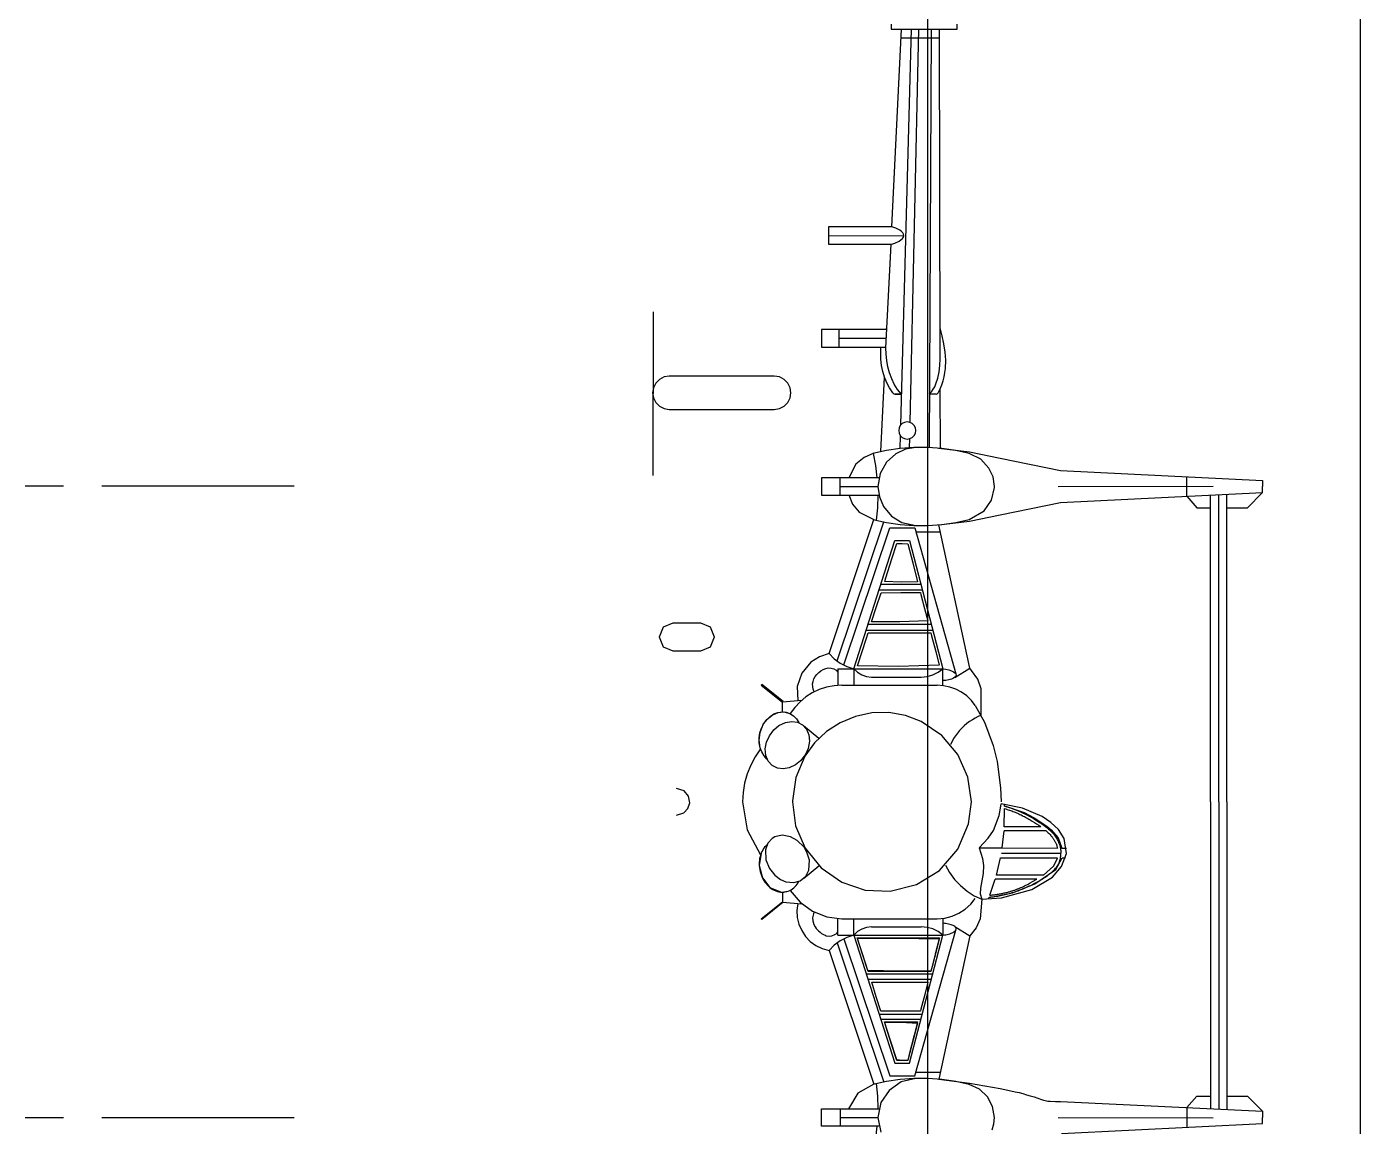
# Model space of a CAD drawing. Header units: inches. Extents: x 17 to 413, y 34 to 164.
# Drawn here: x 99.42 to 116.77, y 57.16 to 71.46 of the extents above; entities that cross this region are included whole.
import ezdxf

# ---------------------------------------------------------------- set-up
doc = ezdxf.new("R2010")
doc.units = ezdxf.units.IN
doc.header["$MEASUREMENT"] = 0
doc.linetypes.add('CENTERX2', pattern=[4, 2.5, -0.5, 0.5, -0.5])
doc.layers.add('CL', color=2, linetype='CENTERX2')
doc.layers.add('Layer 1', color=7, linetype='Continuous')

msp = doc.modelspace()

# ---------------------------------------------------------------- linework, layer by layer
at = {"layer": 'CL', "linetype": 'Continuous'}
msp.add_line((111.13378, 76.47939), (111.13378, 45.52009), dxfattribs=at)
at = {"layer": 'CL', "linetype": 'CENTERX2'}
for p, q in [((102.89342, 65.48481), (72.62297, 65.48481)), ((102.89342, 57.27079), (72.62297, 57.27079))]:
    msp.add_line(p, q, dxfattribs=at)
at = {"layer": 'Layer 1', "color": 7}
for p, q in [((116.76568, 84.68938), (116.76568, 44.88506)), ((110.65988, 71.48953), (110.65988, 71.42677)), ((111.51896, 71.42677), (111.51896, 71.48953)), ((110.65988, 71.42677), (111.51896, 71.42677)), ((110.6707, 68.85611), (110.79621, 71.42677)), ((110.78755, 66.27895), (110.92821, 71.42677)), ((110.9109, 66.31141), (111.02342, 71.42677)), ((111.18139, 71.42677), (111.15542, 65.98466)), ((111.3004, 67.22672), (111.29175, 71.42677)), ((111.29175, 71.30993), (110.78972, 71.30993)), ((110.6707, 68.85611), (109.84625, 68.85611)), ((109.84625, 68.85611), (109.84625, 68.6289)), ((109.84625, 68.74142), (110.8265, 68.73709)), ((110.72263, 68.8388), (110.6707, 68.85611)), ((110.77457, 68.81066), (110.72263, 68.8388)), ((110.79621, 68.79552), (110.77457, 68.81066)), ((110.81352, 68.77821), (110.79621, 68.79552)), ((110.80919, 68.70247), (110.82218, 68.72195)), ((110.82434, 68.75873), (110.81352, 68.77821)), ((110.82218, 68.72195), (110.8265, 68.74142)), ((110.8265, 68.74142), (110.82434, 68.75873)), ((109.84625, 68.6289), (110.65988, 68.6289)), ((110.5928, 67.28082), (110.65988, 68.6289)), ((110.65988, 68.6289), (110.68585, 68.63323)), ((110.68585, 68.63323), (110.71182, 68.64405)), ((110.71182, 68.64405), (110.76591, 68.67001)), ((110.76591, 68.67001), (110.78972, 68.68516)), ((110.78972, 68.68516), (110.80919, 68.70247)), ((107.56548, 67.75254), (107.56332, 65.62113)), ((110.60579, 67.521), (109.75537, 67.521)), ((109.75537, 67.521), (109.75537, 67.29163)), ((109.98474, 67.29163), (109.98474, 67.521)), ((110.59713, 67.521), (110.60579, 67.54048)), ((111.32637, 67.43661), (111.3004, 67.54048)), ((109.98474, 67.40632), (110.59929, 67.40632)), ((111.34801, 67.33275), (111.32637, 67.43661)), ((111.36532, 67.22672), (111.34801, 67.33275)), ((109.75537, 67.29163), (110.5928, 67.29163)), ((110.52572, 67.21374), (110.52788, 67.29163)), ((110.52788, 67.13367), (110.52572, 67.21374)), ((110.59497, 67.20075), (110.5928, 67.28082)), ((110.60362, 67.11853), (110.59497, 67.20075)), ((111.3004, 67.14016), (111.3004, 67.30678)), ((111.37181, 67.12069), (111.36532, 67.22672)), ((110.53654, 67.05361), (110.52788, 67.13367)), ((110.55385, 66.97571), (110.53654, 67.05361)), ((110.57549, 66.89998), (110.55385, 66.97571)), ((110.61877, 67.0363), (110.60362, 67.11853)), ((110.64041, 66.9584), (110.61877, 67.0363)), ((111.28742, 66.97138), (111.29607, 67.05361)), ((111.29607, 67.05361), (111.3004, 67.14016)), ((111.36099, 66.96056), (111.36748, 67.01466)), ((111.36748, 67.01466), (111.37181, 67.12069)), ((107.60011, 66.82424), (107.56981, 66.76365)), ((107.64988, 66.87185), (107.60011, 66.82424)), ((107.7083, 66.9043), (107.64988, 66.87185)), ((107.77538, 66.91296), (107.7083, 66.9043)), ((109.14081, 66.91296), (107.77538, 66.91296)), ((109.2079, 66.9043), (109.14081, 66.91296)), ((109.26849, 66.87185), (109.2079, 66.9043)), ((109.31609, 66.82424), (109.26849, 66.87185)), ((109.34639, 66.76365), (109.31609, 66.82424)), ((110.52788, 65.93273), (110.57549, 66.90214)), ((110.60362, 66.82857), (110.57549, 66.89998)), ((110.64041, 66.76149), (110.60362, 66.82857)), ((110.66854, 66.8805), (110.64041, 66.9584)), ((110.70316, 66.80909), (110.66854, 66.8805)), ((110.74644, 66.74201), (110.70316, 66.80909)), ((111.22899, 66.77664), (111.24414, 66.81342)), ((111.24414, 66.81342), (111.27011, 66.88916)), ((111.27011, 66.88916), (111.28742, 66.97138)), ((111.3004, 66.75067), (111.32204, 66.8026)), ((111.32204, 66.8026), (111.33935, 66.85453)), ((111.33935, 66.85453), (111.35234, 66.90647)), ((111.35234, 66.90647), (111.36099, 66.96056)), ((107.56981, 66.76365), (107.55899, 66.69874)), ((107.55899, 66.69874), (107.56981, 66.63166)), ((107.56981, 66.63166), (107.60011, 66.57107)), ((109.31609, 66.57107), (109.34639, 66.63166)), ((109.35721, 66.69874), (109.34639, 66.76365)), ((109.34639, 66.63166), (109.35721, 66.69874)), ((110.68369, 66.69874), (110.64041, 66.76149)), ((110.68369, 66.69874), (110.69667, 66.68575)), ((110.69667, 66.68575), (110.71182, 66.68143)), ((110.79837, 66.68143), (110.71182, 66.68143)), ((110.71182, 66.68143), (110.79837, 66.68143)), ((110.79837, 66.68143), (110.74644, 66.74201)), ((111.15758, 66.68143), (111.18571, 66.71172)), ((111.2463, 66.68143), (111.15758, 66.68143)), ((111.18571, 66.71172), (111.20735, 66.74418)), ((111.20735, 66.74418), (111.22899, 66.77664)), ((111.2463, 66.68143), (111.26145, 66.68575)), ((111.26145, 66.68575), (111.27444, 66.69874)), ((111.27444, 66.69874), (111.3004, 66.75067)), ((111.30257, 65.97384), (111.3004, 66.74634)), ((107.60011, 66.57107), (107.64988, 66.52346)), ((107.64988, 66.52346), (107.7083, 66.49317)), ((107.7083, 66.49317), (107.77538, 66.48235)), ((107.77538, 66.48235), (109.14081, 66.48235)), ((109.14081, 66.48235), (109.2079, 66.49317)), ((109.2079, 66.49317), (109.26849, 66.52346)), ((109.26849, 66.52346), (109.31609, 66.57107)), ((110.80703, 66.29626), (110.78106, 66.27246)), ((110.83732, 66.31141), (110.80703, 66.29626)), ((110.87195, 66.3179), (110.83732, 66.31141)), ((110.90657, 66.31141), (110.87195, 66.3179)), ((110.93686, 66.29626), (110.90657, 66.31141)), ((110.96283, 66.27246), (110.93686, 66.29626)), ((110.76592, 66.24), (110.76159, 66.20754)), ((110.76159, 66.20754), (110.76592, 66.17292)), ((110.78106, 66.27246), (110.76592, 66.24)), ((110.76592, 66.17292), (110.78106, 66.14046)), ((110.7789, 65.97384), (110.78323, 66.1383)), ((110.78106, 66.14046), (110.80703, 66.11666)), ((110.80703, 66.11666), (110.83732, 66.10151)), ((110.90657, 66.10151), (110.93686, 66.11666)), ((110.93686, 66.11666), (110.96283, 66.14046)), ((110.97798, 66.24), (110.96283, 66.27246)), ((110.96283, 66.14046), (110.97798, 66.17292)), ((110.98231, 66.20754), (110.97798, 66.24)), ((110.97798, 66.17292), (110.98231, 66.20754)), ((110.98231, 66.20754), (110.98231, 66.20754)), ((110.59929, 65.94571), (110.42185, 65.90676)), ((110.7789, 65.97384), (110.59929, 65.94571)), ((110.84712, 65.96319), (110.72299, 65.90523)), ((110.9585, 65.98683), (110.7789, 65.97384)), ((110.83732, 66.10151), (110.87195, 66.09502)), ((110.98231, 65.98683), (110.84712, 65.96319)), ((110.87195, 66.09502), (110.90657, 66.10151)), ((110.90224, 65.9825), (110.9044, 66.10151)), ((111.14027, 65.98683), (110.9585, 65.98683)), ((111.32204, 65.97384), (111.14027, 65.98683)), ((111.28093, 65.97601), (111.68324, 65.93038)), ((111.50165, 65.94571), (111.32204, 65.97384)), ((111.67692, 65.90676), (111.50165, 65.94571)), ((110.2038, 65.76995), (110.11064, 65.59218)), ((110.30923, 65.8584), (110.2038, 65.76995)), ((110.437, 65.91109), (110.30923, 65.8584)), ((110.4608, 65.75313), (110.43051, 65.90893)), ((110.59925, 65.79414), (110.51861, 65.64796)), ((110.72299, 65.90523), (110.59925, 65.79414)), ((111.68704, 65.90329), (111.67692, 65.90676)), ((111.68324, 65.93038), (112.07944, 65.84785)), ((111.82825, 65.8339), (111.68704, 65.90329)), ((111.93458, 65.71827), (111.82825, 65.8339)), ((112.07944, 65.84785), (112.86708, 65.68822)), ((110.50192, 65.593), (109.75537, 65.593)), ((109.75537, 65.593), (109.75537, 65.3658)), ((109.99772, 65.3658), (109.99772, 65.593)), ((110.48028, 65.593), (110.4608, 65.75313)), ((110.51861, 65.64796), (110.48893, 65.48048)), ((111.98847, 65.60487), (111.93458, 65.71827)), ((112.008, 65.48048), (111.98847, 65.60487)), ((112.86708, 65.68821), (115.49191, 65.55838)), ((114.50949, 65.35281), (114.50949, 65.60815)), ((109.99772, 65.48048), (110.48893, 65.48048)), ((110.48893, 65.48048), (110.50861, 65.34437)), ((111.96827, 65.30138), (112.00661, 65.46475)), ((112.00661, 65.46475), (112.008, 65.48048)), ((112.83462, 65.48048), (114.84922, 65.48481)), ((115.49191, 65.55838), (115.49191, 65.48048)), ((115.49191, 65.40042), (115.49191, 65.48048)), ((109.75537, 65.3658), (110.50192, 65.3658)), ((110.11064, 65.36886), (110.16056, 65.24812)), ((110.16056, 65.24812), (110.24372, 65.14682)), ((110.48677, 65.20351), (110.4911, 65.3658)), ((110.50861, 65.34437), (110.56322, 65.21852)), ((111.87325, 65.16261), (111.96827, 65.30138)), ((112.07938, 65.11187), (112.86708, 65.27059)), ((112.86708, 65.27059), (115.49191, 65.40042)), ((114.50949, 65.35281), (114.63932, 65.20134)), ((114.8146, 61.3778), (114.8146, 65.3658)), ((114.9228, 61.3778), (114.9228, 65.37229)), ((115.03099, 61.3778), (115.03099, 65.37662)), ((115.29715, 65.20134), (115.49191, 65.40042)), ((110.24372, 65.14682), (110.437, 65.04987)), ((110.47162, 65.04122), (110.48677, 65.20351)), ((110.56322, 65.21852), (110.66516, 65.09542)), ((110.66516, 65.09542), (110.80198, 65.01223)), ((111.67692, 65.05204), (111.87325, 65.16261)), ((111.68322, 65.02852), (112.07938, 65.11187)), ((114.63932, 65.20134), (114.8146, 65.20134)), ((115.03099, 65.20134), (115.29715, 65.20134)), ((109.85491, 63.3058), (110.437, 65.04987)), ((109.96094, 63.21059), (110.56683, 65.01958)), ((110.04533, 63.15866), (110.64257, 64.94168)), ((110.42185, 65.05204), (110.59929, 65.01309)), ((110.59929, 65.01309), (110.7789, 64.98712)), ((110.64257, 64.94168), (110.97149, 64.94168)), ((110.7789, 64.98712), (110.9585, 64.97414)), ((110.80198, 65.01223), (110.98231, 64.97198)), ((110.9585, 64.97414), (111.14027, 64.97414)), ((110.97149, 64.94168), (111.50381, 63.04397)), ((111.14027, 64.97414), (111.32204, 64.98712)), ((111.28093, 64.98279), (111.68322, 65.02852)), ((111.68341, 63.11538), (111.28093, 64.98279)), ((111.32204, 64.98712), (111.50165, 65.01309)), ((111.50165, 65.01309), (111.67692, 65.05204)), ((110.17517, 63.10889), (110.71182, 64.77506)), ((110.67184, 64.53787), (110.73645, 64.73854)), ((110.71182, 64.77506), (110.90224, 64.77506)), ((110.73645, 64.73854), (110.80726, 64.73854)), ((110.80726, 64.73854), (110.87808, 64.7353)), ((110.87808, 64.7353), (110.94184, 64.48658)), ((110.90224, 64.77506), (111.33502, 63.10889)), ((110.98663, 64.88975), (111.3004, 64.88975)), ((110.59262, 64.29261), (110.67184, 64.53787)), ((110.94184, 64.48658), (111.00561, 64.23851)), ((111.04939, 64.20597), (110.52788, 64.20597)), ((110.57802, 64.24198), (110.59262, 64.29261)), ((110.79181, 64.23593), (110.57802, 64.24198)), ((110.57802, 64.24198), (110.57802, 64.24198)), ((111.00561, 64.23851), (110.79181, 64.23593)), ((110.46853, 63.90774), (110.52988, 64.09715)), ((110.50625, 64.13456), (111.0667, 64.13456)), ((110.52988, 64.09715), (110.78618, 64.09913)), ((110.78618, 64.09913), (111.04248, 64.1011)), ((111.04248, 64.1011), (111.0498, 64.07287)), ((111.0498, 64.07287), (111.09557, 63.89461)), ((110.40719, 63.71833), (110.46853, 63.90774)), ((110.46853, 63.90774), (110.46853, 63.90774)), ((111.09557, 63.89461), (111.13783, 63.73145)), ((107.70023, 63.65375), (107.82751, 63.70646)), ((107.82751, 63.70646), (108.18015, 63.70646)), ((107.82751, 63.70646), (107.82751, 63.70646)), ((108.18015, 63.70646), (108.30744, 63.65375)), ((111.18355, 63.68448), (110.36126, 63.68448)), ((110.77442, 63.71833), (110.40719, 63.71833)), ((111.13783, 63.73145), (110.77442, 63.71833)), ((107.64751, 63.52648), (107.70023, 63.65375)), ((107.64751, 63.51887), (107.64751, 63.52648)), ((107.70023, 63.3916), (107.64751, 63.51887)), ((108.30744, 63.65375), (108.36016, 63.52648)), ((108.36016, 63.51887), (108.30744, 63.3916)), ((108.36016, 63.52648), (108.36016, 63.51887)), ((110.22544, 63.14718), (110.33902, 63.50641)), ((110.22544, 63.14718), (110.33902, 63.50641)), ((110.33746, 63.61307), (111.20303, 63.61307)), ((110.33902, 63.50641), (110.36171, 63.5758)), ((110.33902, 63.50641), (110.36171, 63.5758)), ((110.36171, 63.5758), (110.76939, 63.5758)), ((110.36171, 63.5758), (110.76939, 63.5758)), ((110.76939, 63.5758), (111.17708, 63.5758)), ((110.76939, 63.5758), (111.17708, 63.5758)), ((111.17708, 63.5758), (111.18829, 63.53641)), ((111.17708, 63.5758), (111.18829, 63.53641)), ((111.18829, 63.53641), (111.24174, 63.33199)), ((111.18829, 63.53641), (111.24174, 63.33199)), ((107.82751, 63.33888), (107.70023, 63.3916)), ((108.18015, 63.33888), (107.82751, 63.33888)), ((108.30744, 63.3916), (108.18015, 63.33888)), ((111.24174, 63.33199), (111.28783, 63.15383)), ((111.24174, 63.33199), (111.28783, 63.15383)), ((109.61671, 63.19421), (109.49922, 63.05281)), ((109.72865, 63.26523), (109.61671, 63.19421)), ((109.85491, 63.3058), (109.72865, 63.26523)), ((109.85491, 63.3058), (109.92199, 63.23872)), ((109.92199, 63.23872), (109.99989, 63.18246)), ((109.99989, 63.18246), (110.08428, 63.13918)), ((109.49922, 63.05281), (109.44076, 62.87851)), ((109.65799, 62.9769), (109.6753, 63.00719)), ((109.6753, 63.00719), (109.69694, 63.03532)), ((109.69694, 63.03532), (109.72291, 63.05912)), ((109.72291, 63.05912), (109.74887, 63.08076)), ((109.74887, 63.08076), (109.77917, 63.10023)), ((109.77917, 63.10023), (109.81163, 63.11322)), ((109.81163, 63.11322), (109.84408, 63.11971)), ((109.84408, 63.11971), (109.88087, 63.11754)), ((109.88087, 63.11754), (109.91549, 63.10889)), ((109.91549, 63.10889), (109.94579, 63.09158)), ((109.94579, 63.09158), (109.96743, 63.06561)), ((109.96743, 63.10889), (111.33502, 63.10889)), ((109.96743, 63.10889), (109.96743, 62.8925)), ((110.08428, 63.13918), (110.17517, 63.10889)), ((110.17517, 63.10889), (110.17517, 62.89467)), ((110.17517, 63.10889), (110.22277, 63.06345)), ((110.20748, 63.10889), (111.33502, 63.10889)), ((110.22277, 63.06345), (110.27903, 63.02883)), ((110.75856, 63.1407), (110.22544, 63.14718)), ((110.22544, 63.14718), (110.22544, 63.14718)), ((110.75856, 63.1407), (110.22544, 63.14718)), ((110.22544, 63.14718), (110.22544, 63.14718)), ((110.27903, 63.02883), (110.34179, 63.00719)), ((110.34179, 63.00719), (110.4067, 63.0007)), ((110.4067, 63.0007), (111.05155, 63.0007)), ((111.28783, 63.15383), (110.75856, 63.1407)), ((111.28783, 63.15383), (110.75856, 63.1407)), ((111.05155, 63.0007), (111.12945, 63.00719)), ((111.12945, 63.00719), (111.20303, 63.02883)), ((111.20303, 63.02883), (111.27227, 63.06345)), ((111.27227, 63.06345), (111.33502, 63.10889)), ((111.33502, 62.89034), (111.33502, 63.10889)), ((111.33502, 63.10889), (111.37397, 63.1024)), ((111.37397, 63.1024), (111.41293, 63.09374)), ((111.41293, 63.09374), (111.44538, 63.08292)), ((111.44538, 63.08292), (111.47135, 63.06994)), ((111.47135, 62.98555), (111.44538, 62.97473)), ((111.47135, 63.06994), (111.49083, 63.05696)), ((111.49083, 62.99853), (111.47135, 62.98555)), ((111.49083, 62.99637), (111.68341, 63.11538)), ((111.49083, 63.05696), (111.50381, 63.04181)), ((111.50381, 63.01152), (111.49083, 62.99853)), ((111.50381, 63.04181), (111.50598, 63.02666)), ((111.50598, 63.02666), (111.50381, 63.01152)), ((111.70869, 63.08483), (111.6834, 63.11538)), ((111.78891, 62.97481), (111.70869, 63.08483)), ((108.97852, 62.90332), (108.97203, 62.89683)), ((108.97203, 62.89683), (109.24685, 62.67395)), ((109.2555, 62.68261), (108.97852, 62.90332)), ((109.44076, 62.87851), (109.44593, 62.69559)), ((109.72724, 62.83841), (109.63635, 62.79729)), ((109.64068, 62.91198), (109.64717, 62.94444)), ((109.64284, 62.87519), (109.64068, 62.91198)), ((109.64933, 62.84274), (109.64284, 62.87519)), ((109.64717, 62.94444), (109.65799, 62.9769)), ((109.66232, 62.81028), (109.64933, 62.84274)), ((109.82245, 62.87087), (109.72724, 62.83841)), ((109.92199, 62.88818), (109.82245, 62.87087)), ((110.02153, 62.89467), (109.92199, 62.88818)), ((110.02153, 62.89467), (111.25929, 62.89467)), ((111.34368, 62.88818), (111.25929, 62.89467)), ((111.37397, 62.95742), (111.33502, 62.95525)), ((111.42591, 62.87087), (111.34368, 62.88818)), ((111.41293, 62.96391), (111.37397, 62.95742)), ((111.44538, 62.97473), (111.41293, 62.96391)), ((111.50381, 62.84274), (111.42591, 62.87087)), ((111.57738, 62.80379), (111.50381, 62.84274)), ((111.8326, 62.84644), (111.78891, 62.97481)), ((111.83272, 62.50517), (111.8326, 62.84644)), ((109.24685, 62.68045), (109.49786, 62.69992)), ((109.24685, 62.55061), (109.24685, 62.68045)), ((109.47622, 62.68045), (109.40698, 62.60688)), ((109.55196, 62.7432), (109.47622, 62.68045)), ((109.63635, 62.79729), (109.55196, 62.7432)), ((111.64663, 62.75618), (111.57738, 62.80379)), ((111.70505, 62.69776), (111.64663, 62.75618)), ((111.75699, 62.63068), (111.70505, 62.69776)), ((109.04344, 62.44675), (109.08672, 62.49003)), ((109.04492, 62.44823), (109.11299, 62.50716)), ((109.08672, 62.49003), (109.13649, 62.52248)), ((109.11299, 62.50716), (109.19048, 62.54229)), ((109.13649, 62.52248), (109.18842, 62.54196)), ((109.18842, 62.54196), (109.24252, 62.55061)), ((109.19048, 62.54229), (109.26741, 62.5475)), ((109.24252, 62.55061), (109.29445, 62.54412)), ((109.26741, 62.5475), (109.34422, 62.52681)), ((109.29445, 62.54412), (109.34422, 62.52681)), ((109.34422, 62.52681), (109.38966, 62.49868)), ((109.40698, 62.60688), (109.34639, 62.52681)), ((109.38966, 62.49868), (109.43078, 62.45757)), ((110.19606, 62.4897), (109.99903, 62.40787)), ((110.41095, 62.53568), (110.19606, 62.4897)), ((110.63063, 62.53938), (110.41095, 62.53568)), ((110.84706, 62.50155), (110.63063, 62.53938)), ((111.05221, 62.42295), (110.84706, 62.50155)), ((111.75482, 62.46839), (111.71804, 62.44675)), ((111.79377, 62.48786), (111.75482, 62.46839)), ((111.75699, 62.63068), (111.87814, 62.41502)), ((111.83272, 62.50517), (111.79377, 62.48786)), ((108.95472, 62.2758), (108.97636, 62.33856)), ((108.95608, 62.27976), (108.99813, 62.38377)), ((108.97636, 62.33856), (109.00449, 62.39698)), ((108.99813, 62.38377), (109.04492, 62.44823)), ((109.00449, 62.39698), (109.04344, 62.44675)), ((109.07795, 62.23883), (109.13454, 62.31475)), ((109.13454, 62.31475), (109.20203, 62.37032)), ((109.20203, 62.37032), (109.28757, 62.41143)), ((109.28757, 62.41143), (109.369, 62.42429)), ((109.369, 62.42429), (109.44544, 62.41481)), ((109.43078, 62.45757), (109.46107, 62.40996)), ((109.44544, 62.41481), (109.51061, 62.37962)), ((109.51061, 62.37962), (109.56155, 62.32587)), ((109.5195, 62.37318), (109.72291, 62.20872)), ((109.56155, 62.32587), (109.59203, 62.24971)), ((109.82031, 62.29139), (109.6655, 62.14464)), ((109.99903, 62.40787), (109.82031, 62.29139)), ((111.32127, 62.24207), (111.05221, 62.42295)), ((111.55142, 62.30826), (111.52328, 62.27364)), ((111.58171, 62.33856), (111.55142, 62.30826)), ((111.61201, 62.36885), (111.58171, 62.33856)), ((111.64663, 62.39698), (111.61201, 62.36885)), ((111.68125, 62.42295), (111.64663, 62.39698)), ((111.71804, 62.44675), (111.68125, 62.42295)), ((111.87814, 62.41502), (111.99009, 62.11318)), ((108.94606, 62.18152), (108.95608, 62.27976)), ((108.94606, 62.21089), (108.95472, 62.2758)), ((108.94606, 62.14597), (108.94606, 62.21089)), ((108.95688, 62.08322), (108.94606, 62.18152)), ((108.95688, 62.08322), (108.94606, 62.14597)), ((109.02304, 62.06688), (109.0392, 62.15615)), ((109.0392, 62.15615), (109.07795, 62.23883)), ((109.6655, 62.14464), (109.54019, 61.97195)), ((109.60112, 62.1678), (109.58119, 62.07342)), ((109.59203, 62.24971), (109.60112, 62.1678)), ((111.52946, 61.99317), (111.32127, 62.24207)), ((111.45404, 62.16545), (111.43456, 62.1265)), ((111.47352, 62.20223), (111.45404, 62.16545)), ((111.49732, 62.23902), (111.47352, 62.20223)), ((111.52328, 62.27364), (111.49732, 62.23902)), ((108.89196, 61.96421), (108.8357, 61.85601)), ((108.96337, 62.06591), (108.89196, 61.96421)), ((108.97852, 62.02696), (108.95688, 62.08322)), ((109.00882, 61.97503), (108.97852, 62.02696)), ((109.0456, 61.93391), (109.00882, 61.97503)), ((109.02979, 61.98348), (109.02304, 62.06688)), ((109.06325, 61.9091), (109.02979, 61.98348)), ((109.54019, 61.97195), (109.42039, 61.69322)), ((109.54738, 61.99542), (109.48075, 61.91124)), ((109.58119, 62.07342), (109.54738, 61.99542)), ((111.66028, 61.69773), (111.52946, 61.99317)), ((111.99009, 62.11318), (112.04044, 61.90529)), ((108.8357, 61.85601), (108.7881, 61.74133)), ((109.11485, 61.85169), (109.06325, 61.9091)), ((109.18189, 61.81849), (109.11485, 61.85169)), ((109.11485, 61.85169), (109.11485, 61.85169)), ((109.25565, 61.80859), (109.18189, 61.81849)), ((109.33463, 61.82207), (109.25565, 61.80859)), ((109.41845, 61.86052), (109.33463, 61.82207)), ((109.48075, 61.91124), (109.41845, 61.86052)), ((112.04044, 61.90529), (112.08472, 61.56125)), ((108.75564, 61.62232), (108.73616, 61.50114)), ((108.7881, 61.74133), (108.75564, 61.62232)), ((109.42039, 61.69322), (109.37748, 61.3928)), ((111.70722, 61.3778), (111.66028, 61.69773)), ((107.96827, 61.52038), (107.86843, 61.55091)), ((108.02381, 61.45278), (107.96827, 61.52038)), ((108.0421, 61.36777), (108.02381, 61.45278)), ((108.73616, 61.50114), (108.72967, 61.3778)), ((112.08472, 61.56125), (112.09239, 61.3778)), ((107.96605, 61.23389), (108.01883, 61.29259)), ((108.01883, 61.29259), (108.0421, 61.36777)), ((108.72967, 61.3778), (108.78984, 61.01456)), ((109.37748, 61.3928), (109.37668, 61.3778)), ((109.37668, 61.3778), (109.4194, 61.06692)), ((111.67005, 61.09467), (111.70722, 61.3778)), ((112.06651, 61.20183), (112.08751, 61.32313)), ((112.08751, 61.32313), (112.09239, 61.354)), ((112.37073, 61.29659), (112.09239, 61.354)), ((112.13351, 61.05539), (112.13784, 61.29125)), ((112.13784, 61.32154), (112.13567, 61.34751)), ((112.13784, 61.32803), (112.39102, 61.23932)), ((112.13784, 61.32154), (112.16813, 61.31289)), ((112.13784, 61.29125), (112.15298, 61.28692)), ((112.15298, 61.28692), (112.1703, 61.28043)), ((112.16813, 61.31289), (112.19843, 61.30423)), ((112.1703, 61.28043), (112.18544, 61.2761)), ((112.18544, 61.2761), (112.20059, 61.27177)), ((112.19843, 61.30423), (112.22656, 61.29557)), ((112.20059, 61.27177), (112.21574, 61.26528)), ((112.21574, 61.26528), (112.23089, 61.26096)), ((112.22656, 61.29557), (112.25685, 61.28476)), ((112.23089, 61.26096), (112.24603, 61.25446)), ((112.24603, 61.25446), (112.26118, 61.24797)), ((112.25685, 61.28476), (112.28498, 61.27394)), ((112.26118, 61.24797), (112.27633, 61.24365)), ((112.28498, 61.27394), (112.31528, 61.26312)), ((112.31528, 61.26312), (112.34341, 61.25013)), ((112.34341, 61.25013), (112.37154, 61.23715)), ((112.62704, 61.18772), (112.37073, 61.29659)), ((114.8146, 61.3778), (114.8146, 57.38764)), ((114.9228, 61.3778), (114.9228, 57.38115)), ((115.03099, 61.3778), (115.03099, 57.37682)), ((107.86843, 61.20469), (107.96605, 61.23389)), ((111.52852, 60.76149), (111.67005, 61.09467)), ((111.99321, 61.00582), (112.06651, 61.20183)), ((112.27633, 61.24365), (112.29148, 61.23715)), ((112.29148, 61.23715), (112.30662, 61.23066)), ((112.30662, 61.23066), (112.32177, 61.22417)), ((112.32177, 61.22417), (112.33692, 61.21552)), ((112.33692, 61.21552), (112.35206, 61.20902)), ((112.35206, 61.20902), (112.36505, 61.20253)), ((112.36505, 61.20253), (112.3802, 61.19388)), ((112.37154, 61.23715), (112.39967, 61.22417)), ((112.3802, 61.19388), (112.39534, 61.18739)), ((112.39102, 61.23932), (112.52092, 61.17075)), ((112.39534, 61.18739), (112.41049, 61.17873)), ((112.39967, 61.22417), (112.4278, 61.20902)), ((112.41049, 61.17873), (112.42347, 61.17224)), ((112.42347, 61.17224), (112.43862, 61.16358)), ((112.4278, 61.20902), (112.45593, 61.19387)), ((112.43862, 61.16358), (112.45377, 61.15493)), ((112.45377, 61.15493), (112.46892, 61.14627)), ((112.45593, 61.19387), (112.48406, 61.17873)), ((112.46892, 61.14627), (112.4819, 61.13762)), ((112.4819, 61.13762), (112.49705, 61.12896)), ((112.48406, 61.17873), (112.51219, 61.16142)), ((112.49705, 61.12896), (112.52518, 61.11165)), ((112.51219, 61.16142), (112.53816, 61.14627)), ((112.52092, 61.17075), (112.68592, 61.06343)), ((112.52518, 61.11165), (112.55331, 61.09434)), ((112.53816, 61.14627), (112.56629, 61.12896)), ((112.55331, 61.09434), (112.58144, 61.07486)), ((112.56629, 61.12896), (112.59226, 61.11165)), ((112.58144, 61.07486), (112.59442, 61.06621)), ((112.59226, 61.11165), (112.62039, 61.09217)), ((112.62039, 61.09217), (112.64636, 61.07486)), ((112.7406, 61.11209), (112.62704, 61.18772)), ((112.64636, 61.07486), (112.67232, 61.05539)), ((112.84014, 61.01723), (112.7406, 61.11209)), ((108.78984, 61.01456), (108.96337, 60.68969)), ((109.11485, 60.90392), (109.05859, 60.84333)), ((109.14788, 60.92268), (109.11485, 60.90392)), ((109.11485, 60.90392), (109.11485, 60.90392)), ((109.2438, 60.94661), (109.14788, 60.92268)), ((109.35451, 60.92533), (109.2438, 60.94661)), ((109.44101, 60.87792), (109.35451, 60.92533)), ((109.4194, 61.06692), (109.54241, 60.77818)), ((111.80676, 60.78058), (111.92395, 60.90797)), ((111.92395, 60.90797), (111.99321, 61.00582)), ((112.10754, 60.78058), (112.13135, 61.00345)), ((112.67882, 61.00129), (112.13135, 61.00345)), ((112.60957, 61.05539), (112.13351, 61.05539)), ((112.59442, 61.06621), (112.60957, 61.05539)), ((112.67232, 61.05539), (112.68531, 61.04457)), ((112.67882, 61.00129), (112.6918, 60.99047)), ((112.68531, 61.04457), (112.69829, 61.03591)), ((112.68592, 61.06343), (112.74231, 61.01667)), ((112.6918, 60.99047), (112.70262, 60.97749)), ((112.69829, 61.03591), (112.70911, 61.02509)), ((112.70262, 60.97749), (112.7156, 60.96667)), ((112.70911, 61.02509), (112.72209, 61.01427)), ((112.7156, 60.96667), (112.72859, 60.95368)), ((112.72209, 61.01427), (112.73291, 61.00345)), ((112.72859, 60.95368), (112.73941, 60.9407)), ((112.73291, 61.00345), (112.74373, 60.99263)), ((112.73941, 60.9407), (112.74373, 60.93421)), ((112.74231, 61.01667), (112.83572, 60.90926)), ((112.74373, 60.99263), (112.75672, 60.98181)), ((112.74373, 60.93421), (112.75023, 60.92772)), ((112.75023, 60.92772), (112.75455, 60.92123)), ((112.75455, 60.92123), (112.76104, 60.91473)), ((112.75672, 60.98181), (112.76537, 60.971)), ((112.76104, 60.91473), (112.76537, 60.90824)), ((112.76537, 60.971), (112.77619, 60.95801)), ((112.76537, 60.90824), (112.7697, 60.90175)), ((112.7697, 60.90175), (112.77402, 60.89526)), ((112.77619, 60.95801), (112.78701, 60.94719)), ((112.78701, 60.94719), (112.79567, 60.93421)), ((112.79567, 60.93421), (112.80432, 60.92123)), ((112.80432, 60.92123), (112.81298, 60.90824)), ((112.81298, 60.90824), (112.82163, 60.89526)), ((112.83572, 60.90926), (112.8844, 60.77842)), ((112.91229, 60.90058), (112.84014, 61.01723)), ((112.9431, 60.70616), (112.91229, 60.90058)), ((108.98068, 60.73297), (108.96987, 60.71133)), ((108.9915, 60.75245), (108.98068, 60.73297)), ((109.00232, 60.77192), (108.9915, 60.75245)), ((109.01531, 60.78923), (109.00232, 60.77192)), ((109.03045, 60.80438), (109.01531, 60.78923)), ((109.05859, 60.84333), (109.02658, 60.7547)), ((109.02658, 60.7547), (109.03138, 60.62357)), ((109.0456, 60.81953), (109.03045, 60.80438)), ((109.52832, 60.78776), (109.44101, 60.87792)), ((109.56658, 60.72448), (109.52832, 60.78776)), ((109.54241, 60.77818), (109.75013, 60.52225)), ((111.29251, 60.48703), (111.52852, 60.76149)), ((111.80676, 60.78058), (112.10754, 60.78058)), ((111.80676, 60.78058), (111.85188, 60.64054)), ((112.10754, 60.78058), (112.82596, 60.77842)), ((112.77402, 60.89526), (112.77835, 60.88877)), ((112.77835, 60.88877), (112.78268, 60.88011)), ((112.78268, 60.88011), (112.787, 60.87362)), ((112.787, 60.87362), (112.79133, 60.86497)), ((112.79133, 60.86497), (112.79566, 60.85847)), ((112.79566, 60.85847), (112.79999, 60.85198)), ((112.79999, 60.85198), (112.80431, 60.84333)), ((112.80431, 60.84333), (112.80648, 60.83467)), ((112.80648, 60.83467), (112.81081, 60.82818)), ((112.81081, 60.82818), (112.81297, 60.81953)), ((112.81297, 60.81953), (112.81514, 60.81087)), ((112.81514, 60.81087), (112.81947, 60.80438)), ((112.81947, 60.80438), (112.82163, 60.79572)), ((112.82163, 60.89526), (112.82813, 60.88011)), ((112.82163, 60.79572), (112.8238, 60.78707)), ((112.8238, 60.78707), (112.82596, 60.77841)), ((112.82813, 60.88011), (112.83678, 60.86713)), ((112.83678, 60.86713), (112.84111, 60.85198)), ((112.84111, 60.85198), (112.8476, 60.83684)), ((112.8476, 60.83684), (112.85193, 60.82385)), ((112.85193, 60.82385), (112.85842, 60.80871)), ((112.85842, 60.80871), (112.86059, 60.7914)), ((112.86059, 60.7914), (112.86491, 60.77625)), ((112.86491, 60.77625), (112.86708, 60.7611)), ((112.86708, 60.7611), (112.86924, 60.74595)), ((112.86924, 60.74595), (112.86924, 60.72864)), ((112.86924, 60.72864), (112.86924, 60.7135)), ((112.88439, 60.77841), (112.94498, 60.77841)), ((108.94606, 60.59448), (108.94389, 60.57068)), ((108.94389, 60.57068), (108.94606, 60.54471)), ((108.96987, 60.71133), (108.94534, 60.55152)), ((108.94822, 60.61829), (108.94606, 60.59448)), ((108.95039, 60.64425), (108.94822, 60.61829)), ((108.95688, 60.66589), (108.95039, 60.64425)), ((108.96337, 60.68969), (108.95688, 60.66589)), ((108.96987, 60.71133), (108.96337, 60.68969)), ((109.03138, 60.62357), (109.07807, 60.51226)), ((109.59799, 60.61837), (109.56658, 60.72448)), ((109.5893, 60.49227), (109.59799, 60.61837)), ((111.36748, 60.55553), (111.42158, 60.45816)), ((111.85188, 60.64054), (111.86109, 60.55079)), ((112.03181, 60.4257), (112.08374, 60.64858)), ((112.08374, 60.64858), (112.82596, 60.64858)), ((112.09672, 60.7135), (112.86924, 60.7135)), ((112.77403, 60.54255), (112.81814, 60.626)), ((112.8036, 60.49813), (112.88659, 60.64858)), ((112.81814, 60.626), (112.82595, 60.64858)), ((112.82812, 60.5512), (112.83245, 60.55769)), ((112.83245, 60.55769), (112.83678, 60.56418)), ((112.83678, 60.56418), (112.8411, 60.57067)), ((112.8411, 60.57067), (112.84327, 60.57717)), ((112.84327, 60.57717), (112.8476, 60.58366)), ((112.8476, 60.58366), (112.84976, 60.59015)), ((112.84976, 60.59015), (112.85193, 60.59664)), ((112.85193, 60.59664), (112.85409, 60.60313)), ((112.85409, 60.60313), (112.85626, 60.61179)), ((112.85626, 60.61179), (112.85842, 60.61828)), ((112.85842, 60.61828), (112.86059, 60.62477)), ((112.86059, 60.62477), (112.86275, 60.63343)), ((112.86275, 60.63343), (112.86492, 60.63992)), ((112.86492, 60.64641), (112.86708, 60.65506)), ((112.86492, 60.63992), (112.86492, 60.64641)), ((112.86708, 60.66372), (112.86925, 60.67021)), ((112.86708, 60.65506), (112.86708, 60.66372)), ((112.86925, 60.70483), (112.86925, 60.71349)), ((112.86925, 60.69618), (112.86925, 60.70483)), ((112.86925, 60.68752), (112.86925, 60.69618)), ((112.86925, 60.67887), (112.86925, 60.68752)), ((112.86925, 60.67021), (112.86925, 60.67887)), ((112.8797, 60.53727), (112.9431, 60.70616)), ((112.88655, 60.64858), (112.92983, 60.64858)), ((108.94534, 60.55152), (108.98628, 60.39202)), ((108.94606, 60.54471), (108.94822, 60.51875)), ((108.94822, 60.51875), (108.95255, 60.49495)), ((108.95255, 60.49495), (108.95688, 60.47114)), ((108.95688, 60.47114), (108.96553, 60.44518)), ((108.96553, 60.44518), (108.97419, 60.42137)), ((108.97419, 60.42137), (108.98284, 60.39974)), ((108.98284, 60.39974), (108.99366, 60.37593)), ((108.98628, 60.39202), (109.08518, 60.26559)), ((109.07807, 60.51226), (109.14823, 60.42478)), ((109.14823, 60.42478), (109.22341, 60.36926)), ((109.47851, 60.35274), (109.55035, 60.413)), ((109.5195, 60.38026), (109.72291, 60.54688)), ((109.55035, 60.413), (109.5893, 60.49227)), ((109.75013, 60.52225), (110.02066, 60.33389)), ((110.99077, 60.30204), (111.29251, 60.48703)), ((111.42158, 60.45816), (111.4865, 60.36944)), ((111.85957, 60.44616), (111.82623, 60.25476)), ((111.86109, 60.55079), (111.85957, 60.44616)), ((112.64419, 60.4257), (112.03181, 60.4257)), ((112.49355, 60.23975), (112.7596, 60.40112)), ((112.53095, 60.31312), (112.8036, 60.49813)), ((112.63121, 60.37809), (112.64852, 60.38891)), ((112.64419, 60.4257), (112.77403, 60.54255)), ((112.64852, 60.38891), (112.66367, 60.39757)), ((112.66367, 60.39757), (112.67882, 60.40839)), ((112.67882, 60.40839), (112.69396, 60.4192)), ((112.69396, 60.4192), (112.70911, 60.43219)), ((112.70911, 60.43219), (112.72426, 60.44301)), ((112.72426, 60.44301), (112.73724, 60.45383)), ((112.73724, 60.45383), (112.75239, 60.46465)), ((112.75239, 60.46465), (112.76537, 60.47763)), ((112.7596, 60.40112), (112.8797, 60.53727)), ((112.76537, 60.47763), (112.77619, 60.48845)), ((112.77619, 60.48845), (112.78918, 60.50143)), ((112.78918, 60.50143), (112.8, 60.51441)), ((112.8, 60.51441), (112.80432, 60.51874)), ((112.80432, 60.51874), (112.81081, 60.52523)), ((112.81081, 60.52523), (112.81514, 60.53172)), ((112.81514, 60.53172), (112.81947, 60.53822)), ((112.81947, 60.53822), (112.82379, 60.54471)), ((112.82379, 60.54471), (112.82812, 60.5512)), ((108.99366, 60.37593), (109.00665, 60.35646)), ((109.00665, 60.35646), (109.01963, 60.33482)), ((109.01963, 60.33482), (109.03478, 60.31535)), ((109.03478, 60.31535), (109.04993, 60.29803)), ((109.04993, 60.29803), (109.06724, 60.28072)), ((109.06724, 60.28072), (109.08455, 60.26558)), ((109.08455, 60.26558), (109.10186, 60.25259)), ((109.08518, 60.26559), (109.23452, 60.20499)), ((109.10186, 60.25259), (109.12134, 60.23961)), ((109.12134, 60.23961), (109.14081, 60.22879)), ((109.14081, 60.22879), (109.16029, 60.22014)), ((109.16029, 60.22014), (109.18192, 60.21364)), ((109.18192, 60.21364), (109.2014, 60.20932)), ((109.2014, 60.20932), (109.22304, 60.20499)), ((109.22341, 60.36926), (109.29375, 60.34072)), ((109.23452, 60.20499), (109.32258, 60.21797)), ((109.26415, 60.20499), (109.28363, 60.20715)), ((109.28363, 60.20715), (109.3031, 60.21148)), ((109.29375, 60.34072), (109.39571, 60.32867)), ((109.3031, 60.21148), (109.32258, 60.21797)), ((109.32258, 60.21797), (109.34205, 60.22446)), ((109.34205, 60.22446), (109.35937, 60.23528)), ((109.34639, 60.22663), (109.47645, 60.07465)), ((109.35937, 60.23528), (109.37884, 60.2461)), ((109.37884, 60.2461), (109.39399, 60.25908)), ((109.39399, 60.25908), (109.40914, 60.27423)), ((109.39571, 60.32867), (109.47851, 60.35274)), ((109.40914, 60.27423), (109.42428, 60.28938)), ((109.42428, 60.28938), (109.43727, 60.30669)), ((109.43727, 60.30669), (109.45025, 60.32616)), ((109.45025, 60.32616), (109.46107, 60.34564)), ((110.02066, 60.33389), (110.32574, 60.23213)), ((110.32574, 60.23213), (110.64707, 60.21679)), ((110.64707, 60.21679), (110.99077, 60.30204)), ((111.4865, 60.36944), (111.56224, 60.28938)), ((111.56224, 60.28938), (111.64879, 60.21797)), ((111.64879, 60.21797), (111.74184, 60.15738)), ((111.82623, 60.25476), (111.81974, 60.18335)), ((111.94741, 60.16388), (112.01666, 60.37377)), ((112.55547, 60.37377), (112.01666, 60.37377)), ((112.09773, 60.13239), (112.49355, 60.23975)), ((112.17895, 60.205), (112.18977, 60.20716)), ((112.18977, 60.20716), (112.20059, 60.20932)), ((112.20059, 60.20932), (112.21141, 60.21365)), ((112.21141, 60.21365), (112.22007, 60.21582)), ((112.22007, 60.21582), (112.23089, 60.22014)), ((112.23089, 60.22014), (112.24171, 60.22231)), ((112.24171, 60.22231), (112.25036, 60.22448)), ((112.24215, 60.19636), (112.53095, 60.31312)), ((112.25036, 60.22448), (112.26118, 60.2288)), ((112.25685, 60.20498), (112.27416, 60.20931)), ((112.26118, 60.2288), (112.26984, 60.23097)), ((112.26984, 60.23097), (112.27849, 60.2353)), ((112.27416, 60.20931), (112.29364, 60.2158)), ((112.27849, 60.2353), (112.28931, 60.23962)), ((112.28931, 60.23962), (112.29797, 60.24178)), ((112.29364, 60.2158), (112.31311, 60.22229)), ((112.29797, 60.24178), (112.30662, 60.24611)), ((112.30662, 60.24611), (112.31528, 60.24827)), ((112.31311, 60.22229), (112.33043, 60.23095)), ((112.31528, 60.24827), (112.33259, 60.25693)), ((112.33043, 60.23095), (112.3499, 60.23744)), ((112.33259, 60.25693), (112.3499, 60.26342)), ((112.3499, 60.26342), (112.36505, 60.26991)), ((112.3499, 60.23744), (112.36721, 60.24393)), ((112.36505, 60.26991), (112.38236, 60.27857)), ((112.36721, 60.24393), (112.38669, 60.25259)), ((112.38236, 60.27857), (112.39751, 60.28506)), ((112.38669, 60.25259), (112.404, 60.25908)), ((112.39751, 60.28506), (112.41265, 60.29371)), ((112.404, 60.25908), (112.42347, 60.26773)), ((112.41265, 60.29371), (112.4278, 60.3002)), ((112.42347, 60.26773), (112.44079, 60.27639)), ((112.4278, 60.3002), (112.44295, 60.30886)), ((112.44079, 60.27639), (112.4581, 60.28504)), ((112.44295, 60.30886), (112.4581, 60.31751)), ((112.4581, 60.31751), (112.47108, 60.32401)), ((112.4581, 60.28504), (112.47757, 60.29154)), ((112.47108, 60.32401), (112.49921, 60.34132)), ((112.47757, 60.29154), (112.49488, 60.30019)), ((112.49488, 60.30019), (112.51219, 60.31101)), ((112.49921, 60.34132), (112.55547, 60.37378)), ((112.51219, 60.31101), (112.52951, 60.31967)), ((112.52951, 60.31967), (112.54682, 60.32832)), ((112.54682, 60.32832), (112.56413, 60.33698)), ((112.56413, 60.33698), (112.58144, 60.3478)), ((112.58144, 60.3478), (112.59875, 60.35645)), ((112.59875, 60.35645), (112.6139, 60.36727)), ((112.6139, 60.36727), (112.63121, 60.37809)), ((108.97203, 59.85877), (109.24685, 60.07948)), ((109.2555, 60.07299), (108.97852, 59.85012)), ((109.22304, 60.20499), (109.24251, 60.20499)), ((109.24251, 60.20499), (109.26415, 60.20499)), ((109.24685, 60.20499), (109.24685, 60.07299)), ((109.24685, 60.07299), (109.49786, 60.05352)), ((109.44593, 60.05785), (109.43511, 59.96696)), ((109.47645, 60.07465), (109.63846, 59.95906)), ((111.62573, 59.98467), (111.69801, 60.04904)), ((111.69801, 60.04904), (111.75699, 60.12276)), ((111.74184, 60.15738), (111.84354, 60.11194)), ((111.84354, 60.11194), (111.81828, 59.85549)), ((111.81974, 60.18335), (111.84354, 60.11194)), ((111.83705, 60.11411), (112.09773, 60.13239)), ((111.92794, 60.11627), (111.93876, 60.14007)), ((111.93659, 60.13575), (112.24215, 60.19636)), ((111.93876, 60.14007), (111.95607, 60.14224)), ((111.94741, 60.16388), (111.96256, 60.16604)), ((111.95607, 60.14224), (111.97554, 60.14224)), ((111.96256, 60.16604), (111.97771, 60.1682)), ((111.97554, 60.14224), (111.99285, 60.14441)), ((111.97771, 60.1682), (111.99069, 60.1682)), ((111.99069, 60.1682), (112.00584, 60.17037)), ((111.99285, 60.14441), (112.01233, 60.14873)), ((112.00584, 60.17037), (112.01882, 60.17253)), ((112.01233, 60.14873), (112.03181, 60.1509)), ((112.01882, 60.17253), (112.03181, 60.1747)), ((112.03181, 60.1747), (112.04695, 60.17686)), ((112.03181, 60.1509), (112.04912, 60.15306)), ((112.04695, 60.17686), (112.05994, 60.17903)), ((112.04912, 60.15306), (112.06859, 60.15739)), ((112.05994, 60.17903), (112.07292, 60.18119)), ((112.06859, 60.15739), (112.0859, 60.15955)), ((112.07292, 60.18119), (112.0859, 60.18336)), ((112.0859, 60.18336), (112.09672, 60.18552)), ((112.0859, 60.15955), (112.10538, 60.16387)), ((112.09672, 60.18552), (112.10971, 60.18768)), ((112.10538, 60.16387), (112.12485, 60.1682)), ((112.10971, 60.18768), (112.12053, 60.18985)), ((112.12053, 60.18985), (112.13351, 60.19418)), ((112.12485, 60.1682), (112.14433, 60.17253)), ((112.13351, 60.19418), (112.14433, 60.19634)), ((112.14433, 60.19634), (112.15731, 60.19851)), ((112.14433, 60.17253), (112.16164, 60.17685)), ((112.15731, 60.19851), (112.16813, 60.20067)), ((112.16164, 60.17685), (112.18112, 60.18118)), ((112.16813, 60.20067), (112.17895, 60.205)), ((112.18112, 60.18118), (112.20059, 60.18767)), ((112.20059, 60.18767), (112.2179, 60.192)), ((112.2179, 60.192), (112.23738, 60.19849)), ((112.23738, 60.19849), (112.25685, 60.20498)), ((109.43511, 59.96696), (109.43943, 59.87608)), ((109.43943, 59.87608), (109.46107, 59.78736)), ((109.63846, 59.95906), (109.82323, 59.88528)), ((109.64316, 59.88818), (109.64068, 59.86864)), ((109.64068, 59.86864), (109.6416, 59.83128)), ((109.65267, 59.92327), (109.64316, 59.88818)), ((109.66232, 59.94316), (109.65267, 59.92327)), ((109.82323, 59.88528), (110.02153, 59.85877)), ((109.96743, 59.64455), (109.96743, 59.86093)), ((111.25929, 59.85877), (111.36042, 59.86837)), ((111.33502, 59.8631), (111.33502, 59.64455)), ((111.36042, 59.86837), (111.45542, 59.89278)), ((111.45542, 59.89278), (111.54387, 59.93224)), ((111.54387, 59.93224), (111.62573, 59.98467)), ((108.97852, 59.85012), (108.97203, 59.85877)), ((109.46107, 59.78736), (109.49786, 59.70514)), ((109.49786, 59.70514), (109.54763, 59.6294)), ((109.6416, 59.83128), (109.65495, 59.78265)), ((109.65495, 59.78265), (109.67226, 59.75235)), ((109.67226, 59.75235), (109.68771, 59.73089)), ((109.68771, 59.73089), (109.71776, 59.69946)), ((109.71776, 59.69946), (109.73669, 59.68297)), ((109.95878, 59.67484), (109.96744, 59.68999)), ((110.02153, 59.85877), (111.25929, 59.85877)), ((110.17517, 59.64455), (110.17517, 59.85877)), ((110.22277, 59.69215), (110.17517, 59.64455)), ((110.27903, 59.72461), (110.22277, 59.69215)), ((110.34179, 59.74625), (110.27903, 59.72461)), ((110.4067, 59.75491), (110.34179, 59.74625)), ((110.4067, 59.75491), (111.05155, 59.75491)), ((110.97149, 57.81392), (111.50381, 59.71163)), ((111.12945, 59.74625), (111.05155, 59.75491)), ((111.20303, 59.72678), (111.12945, 59.74625)), ((111.27227, 59.69215), (111.20303, 59.72678)), ((111.33502, 59.64455), (111.27227, 59.69215)), ((111.3545, 59.79818), (111.33502, 59.80034)), ((111.37397, 59.79601), (111.3545, 59.79818)), ((111.39129, 59.79385), (111.37397, 59.79601)), ((111.4086, 59.78952), (111.39129, 59.79385)), ((111.42591, 59.7852), (111.4086, 59.78952)), ((111.44106, 59.78087), (111.42591, 59.7852)), ((111.4562, 59.77654), (111.44106, 59.78087)), ((111.46702, 59.77222), (111.4562, 59.77654)), ((111.47784, 59.76572), (111.46702, 59.77222)), ((111.46702, 59.68133), (111.47784, 59.68782)), ((111.48866, 59.75923), (111.47784, 59.76572)), ((111.47784, 59.68782), (111.48866, 59.69648)), ((111.49515, 59.75274), (111.48866, 59.75923)), ((111.48866, 59.69648), (111.49515, 59.70297)), ((111.49083, 59.75707), (111.68341, 59.63806)), ((111.50165, 59.74625), (111.49515, 59.75274)), ((111.49515, 59.70297), (111.50165, 59.70946)), ((111.50381, 59.73976), (111.50165, 59.74625)), ((111.50165, 59.70946), (111.50381, 59.71595)), ((111.50597, 59.7311), (111.50381, 59.73976)), ((111.50381, 59.71595), (111.50597, 59.72461)), ((111.50597, 59.72461), (111.50597, 59.7311)), ((111.76738, 59.73917), (111.68342, 59.63806)), ((111.81828, 59.85549), (111.76738, 59.73917)), ((109.54763, 59.6294), (109.61038, 59.56449)), ((109.61038, 59.56449), (109.68396, 59.51039)), ((109.73669, 59.68297), (109.75653, 59.66885)), ((109.75653, 59.66885), (109.78257, 59.65367)), ((109.78257, 59.65367), (109.80298, 59.64456)), ((109.80298, 59.64456), (109.81812, 59.63806)), ((109.81812, 59.63806), (109.8537, 59.63373)), ((109.8537, 59.63373), (109.88953, 59.63806)), ((109.92199, 59.51472), (109.85491, 59.44764)), ((109.88953, 59.63806), (109.93065, 59.65321)), ((109.99989, 59.57098), (109.92199, 59.51472)), ((109.93065, 59.65321), (109.94664, 59.66446)), ((109.94664, 59.66446), (109.95878, 59.67484)), ((109.96094, 59.54501), (110.56683, 57.73386)), ((109.96743, 59.64455), (111.33502, 59.64455)), ((110.08428, 59.61425), (109.99989, 59.57098)), ((110.04533, 59.59694), (110.64257, 57.81392)), ((110.17517, 59.64455), (110.08428, 59.61425)), ((110.17517, 59.64455), (110.71182, 57.98054)), ((110.20748, 59.64455), (111.33502, 59.64455)), ((110.28868, 59.40325), (110.2218, 59.61142)), ((110.2218, 59.61142), (110.75655, 59.61142)), ((110.28868, 59.40325), (110.2218, 59.61142)), ((110.2218, 59.61142), (110.75655, 59.61142)), ((110.22544, 59.60303), (110.75886, 59.60746)), ((110.29448, 59.38548), (110.22544, 59.60303)), ((110.75655, 59.61142), (111.29129, 59.61142)), ((110.75655, 59.61142), (111.29129, 59.61142)), ((110.75886, 59.60746), (111.28819, 59.59682)), ((110.90224, 57.98054), (111.33502, 59.64455)), ((111.28819, 59.59682), (111.23489, 59.39616)), ((111.29129, 59.61142), (111.2506, 59.45576)), ((111.29129, 59.61142), (111.2506, 59.45576)), ((111.68341, 59.63806), (111.28093, 57.77064)), ((111.33502, 59.64455), (111.3545, 59.64888)), ((111.3545, 59.64888), (111.37397, 59.65104)), ((111.37397, 59.65104), (111.39129, 59.65537)), ((111.39129, 59.65537), (111.4086, 59.6597)), ((111.4086, 59.6597), (111.42591, 59.66402)), ((111.42591, 59.66402), (111.44106, 59.67051)), ((111.44106, 59.67051), (111.4562, 59.67701)), ((111.4562, 59.67701), (111.46702, 59.68133)), ((109.68396, 59.51039), (109.76618, 59.47144)), ((109.76618, 59.47144), (109.85491, 59.44764)), ((109.85491, 59.44764), (110.437, 57.70573)), ((110.35879, 59.1857), (110.28868, 59.40325)), ((110.35879, 59.1857), (110.28868, 59.40325)), ((110.29449, 59.38548), (110.29448, 59.38548)), ((110.36353, 59.17237), (110.29449, 59.38548)), ((111.23489, 59.39616), (111.18103, 59.18925)), ((111.2506, 59.45576), (111.19411, 59.23821)), ((111.2506, 59.45576), (111.19411, 59.23821)), ((110.77018, 59.17633), (110.35879, 59.1857)), ((110.35879, 59.1857), (110.35879, 59.1857)), ((110.77018, 59.17633), (110.35879, 59.1857)), ((110.35879, 59.1857), (110.35879, 59.1857)), ((110.76996, 59.17237), (110.36353, 59.17237)), ((111.17639, 59.17237), (110.76996, 59.17237)), ((111.17833, 59.17633), (110.77018, 59.17633)), ((111.17833, 59.17633), (110.77018, 59.17633)), ((111.18103, 59.18925), (111.17639, 59.17237)), ((111.19411, 59.23821), (111.17833, 59.17633)), ((111.19411, 59.23821), (111.17833, 59.17633)), ((110.33746, 59.14037), (111.20303, 59.14037)), ((111.18355, 59.06896), (110.36126, 59.06896)), ((110.40834, 59.03359), (110.77191, 59.03554)), ((110.4688, 58.84432), (110.40834, 59.03359)), ((110.77191, 59.03554), (111.13812, 59.03486)), ((111.13812, 59.03486), (111.09894, 58.87163)), ((110.4688, 58.84428), (110.4688, 58.84432)), ((110.52925, 58.655), (110.4688, 58.84428)), ((111.09894, 58.87163), (111.04984, 58.68289)), ((110.78589, 58.65488), (110.52925, 58.655)), ((111.04253, 58.65476), (110.78589, 58.65488)), ((111.04984, 58.68289), (111.04253, 58.65476)), ((110.50625, 58.61888), (111.0667, 58.61888)), ((111.04939, 58.54747), (110.52788, 58.54747)), ((110.65258, 58.27426), (110.57446, 58.51619)), ((110.57446, 58.51619), (110.79039, 58.51619)), ((110.57802, 58.50982), (110.79232, 58.51223)), ((110.58886, 58.47419), (110.57802, 58.50982)), ((110.66803, 58.22905), (110.58886, 58.47419)), ((110.79039, 58.51619), (111.00632, 58.51619)), ((110.79232, 58.51223), (111.00249, 58.4991)), ((111.00249, 58.4991), (110.87808, 58.02057)), ((111.00632, 58.51619), (110.96179, 58.34553)), ((110.96179, 58.34553), (110.89708, 58.09422)), ((110.7339, 58.02296), (110.65258, 58.27426)), ((110.73634, 58.01713), (110.66803, 58.22905)), ((110.66803, 58.22905), (110.66803, 58.22905)), ((110.71182, 57.98054), (110.90224, 57.98054)), ((110.80701, 58.01358), (110.7339, 58.02296)), ((110.7339, 58.02296), (110.7339, 58.02296)), ((110.80721, 58.01713), (110.73634, 58.01713)), ((110.8769, 58.01358), (110.80701, 58.01358)), ((110.87808, 58.02057), (110.80721, 58.01713)), ((110.89708, 58.09422), (110.8769, 58.01358)), ((110.64257, 57.81392), (110.97149, 57.81392)), ((110.9585, 57.78146), (110.7789, 57.76848)), ((110.98231, 57.78146), (110.79143, 57.73716)), ((111.14027, 57.78146), (110.9585, 57.78146)), ((110.98663, 57.86369), (111.3004, 57.86369)), ((111.32204, 57.76848), (111.14027, 57.78146)), ((110.437, 57.70573), (110.22994, 57.59103)), ((110.59929, 57.74035), (110.42185, 57.7014)), ((110.48677, 57.55209), (110.47162, 57.71438)), ((110.63411, 57.62684), (110.52754, 57.46724)), ((110.7789, 57.76848), (110.59929, 57.74035)), ((110.79143, 57.73716), (110.63411, 57.62684)), ((111.28093, 57.77064), (111.38047, 57.75982)), ((111.50165, 57.74035), (111.32204, 57.76848)), ((111.38047, 57.75982), (111.48001, 57.74684)), ((111.48001, 57.74684), (111.58171, 57.73386)), ((111.67692, 57.7014), (111.50165, 57.74035)), ((111.58171, 57.73386), (111.68125, 57.71871)), ((111.80956, 57.64116), (111.67692, 57.7014)), ((111.68125, 57.71871), (111.78079, 57.70357)), ((111.78079, 57.70357), (111.88033, 57.68625)), ((111.91355, 57.54357), (111.80956, 57.64116)), ((111.88033, 57.68625), (111.97987, 57.66894)), ((111.97987, 57.66894), (112.07941, 57.65163)), ((112.07941, 57.65163), (112.17895, 57.62999)), ((112.17895, 57.62999), (112.27633, 57.60836)), ((112.27633, 57.60836), (112.3261, 57.59754)), ((110.22994, 57.59103), (110.10822, 57.38869)), ((110.4911, 57.38764), (110.48677, 57.55209)), ((110.52754, 57.46724), (110.48893, 57.27512)), ((111.98199, 57.41832), (111.91355, 57.54357)), ((112.3261, 57.59754), (112.3737, 57.58455)), ((112.3737, 57.58455), (112.42347, 57.56941)), ((112.42347, 57.56941), (112.47108, 57.55642)), ((112.47108, 57.55642), (112.52085, 57.54128)), ((112.52085, 57.54128), (112.56846, 57.52396)), ((112.56846, 57.52396), (112.61606, 57.50882)), ((112.61606, 57.50882), (112.64203, 57.50016)), ((112.64203, 57.50016), (112.66583, 57.49367)), ((112.66583, 57.49367), (112.69808, 57.48841)), ((112.69808, 57.48841), (112.72873, 57.48502)), ((112.72873, 57.48502), (112.7992, 57.48285)), ((112.7992, 57.48285), (112.84111, 57.48285)), ((112.84111, 57.48285), (112.86708, 57.48285)), ((112.86708, 57.48285), (115.49191, 57.35518)), ((114.50949, 57.40279), (114.63932, 57.55209)), ((114.63932, 57.55209), (114.8146, 57.55209)), ((115.03099, 57.55209), (115.29715, 57.55209)), ((115.29715, 57.55209), (115.49191, 57.35518)), ((109.75537, 57.16044), (109.75537, 57.38764)), ((109.75537, 57.38764), (110.50192, 57.38764)), ((109.99772, 57.38764), (109.99772, 57.16044)), ((109.99772, 57.27512), (110.48893, 57.27512)), ((110.48893, 57.27512), (110.52721, 57.08279)), ((112.008, 57.27512), (111.98199, 57.41832)), ((111.99935, 57.19289), (112.008, 57.27512)), ((112.83462, 57.27512), (114.84922, 57.26863)), ((114.50949, 57.40279), (114.50949, 57.14745)), ((115.49191, 57.35518), (115.49191, 57.27512)), ((115.49191, 57.19506), (115.49191, 57.27512)), ((110.50192, 57.16044), (109.75537, 57.16044)), ((110.4608, 57.00247), (110.48028, 57.16044)), ((111.97554, 57.11283), (111.99935, 57.19289)), ((112.87927, 57.06616), (115.49191, 57.19506))]:
    msp.add_line(p, q, dxfattribs=at)

doc.saveas('drawing.dxf')
